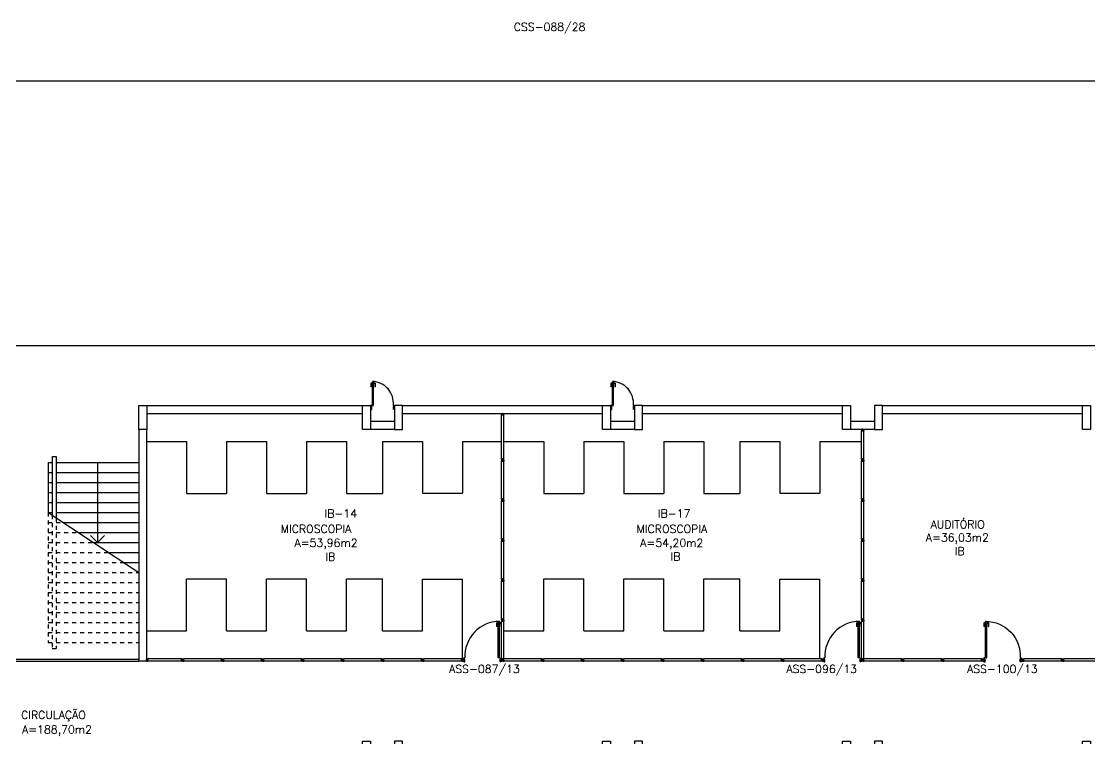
# Model space of a CAD drawing. Extents: x -248 to -11, y 347 to 447.
# Drawn here: x -159.2 to -132.49, y 371.13 to 389.05 of the extents above; entities that cross this region are included whole.
import ezdxf
from ezdxf.enums import TextEntityAlignment as Align

# ---------------------------------------------------------------- set-up
doc = ezdxf.new("R2010")
doc.units = 0
doc.header["$LTSCALE"] = 0.02
doc.header["$MEASUREMENT"] = 0
doc.linetypes.add('HIDDEN2', pattern=[0.1875, 0.125, -0.0625])
doc.layers.get('0').update_dxf_attribs({"linetype": 'CONTINUOUS'})
for name, color, linetype in [('ALV', 2, 'CONTINUOUS'), ('AREA', 2, 'CONTINUOUS'), ('BANC', 2, 'CONTINUOUS'), ('DIV', 2, 'CONTINUOUS'), ('EQUIP', 1, 'CONTINUOUS'), ('ESC', 1, 'CONTINUOUS'), ('ESTR', 3, 'CONTINUOUS'), ('PISO', 1, 'CONTINUOUS'), ('TEXT_CENTRO_CUSTO', 1, 'CONTINUOUS'), ('TEXTO', 2, 'CONTINUOUS'), ('TEXTO-ENDEREÇO', 2, 'CONTINUOUS')]:
    doc.layers.add(name, color=color, linetype=linetype)
doc.styles.add('UNB-100', font='simplex.shx', dxfattribs={"height": 0.2})
doc.styles.add('UNB-100-1', font='simplex.shx', dxfattribs={"height": 0.2})

# ---------------------------------------------------------------- blocks, each defined once
blk = doc.blocks.new('PILINT-SSS')
for points in [[(0.2, 0), (0.2, -0.6), (0, -0.6), (0, 0)], [(0.8, 0), (0.8, -0.6), (1, -0.6), (1, 0)], [(0.2, -8.39), (0.2, -9.39), (0, -9.39), (0, -8.39)], [(0.8, -8.39), (0.8, -9.39), (1, -9.39), (1, -8.39)]]:
    blk.add_lwpolyline(points, close=True)
blk = doc.blocks.new('DIVMT-SSS')
for p, q in [((-0.03, 0.008), (-0.03, 0.03)), ((-0.006, 0.03), (-0.03, 0.03)), ((-0.03, 0.008), (-0.02, 0.008)), ((-0.02, -0.008), (-0.02, 0.008)), ((-0.006, 0.02), (-0.006, 0.03)), ((0.006, 0.02), (-0.006, 0.02)), ((-0.005, 0), (0.005, 0)), ((0.005, 0), (-0.005, 0)), ((0, 0.005), (0, -0.005)), ((0, -0.005), (0, 0.005)), ((0.006, 0.03), (0.03, 0.03)), ((0.006, 0.02), (0.006, 0.03)), ((0.03, 0.008), (0.02, 0.008)), ((0.02, -0.008), (0.02, 0.008)), ((0.03, 0.008), (0.03, 0.03)), ((-0.03, -0.008), (-0.03, -0.03)), ((-0.03, -0.008), (-0.02, -0.008)), ((-0.03, -0.03), (-0.03, -0.97)), ((-0.03, -0.03), (-0.009, -0.03)), ((0.03, -0.03), (-0.03, -0.03)), ((-0.03, -0.03), (-0.006, -0.03)), ((-0.009, -0.03), (-0.027, -0.03)), ((-0.006, -0.02), (-0.006, -0.03)), ((-0.006, -0.02), (0.006, -0.02)), ((-0.006, -0.02), (-0.006, -0.03)), ((0.006, -0.02), (-0.006, -0.02)), ((0.005, -0.03), (-0.005, -0.03)), ((0.006, -0.02), (0.006, -0.03)), ((0.006, -0.02), (0.006, -0.03)), ((0.03, -0.03), (0.006, -0.03)), ((0.03, -0.008), (0.02, -0.008)), ((0.03, -0.008), (0.03, -0.03)), ((0.03, -0.03), (0.03, -0.97)), ((0.03, -0.97), (-0.03, -0.97)), ((-0.006, -0.98), (-0.006, -0.97)), ((-0.006, -0.98), (0.006, -0.98)), ((0.006, -1.001), (-0.006, -1.001)), ((0.005, -0.97), (-0.005, -0.97)), ((0, -0.994), (0, -1.007)), ((0, -1.02), (0, -1.021)), ((0.006, -0.98), (0.006, -0.97))]:
    blk.add_line(p, q)
blk = doc.blocks.new('MTINI-SSS')
for p, q in [((-0.03, 0.008), (-0.03, 0.028)), ((-0.03, 0.028), (-0.008, 0.028)), ((-0.03, 0.008), (-0.02, 0.008)), ((-0.02, 0), (-0.02, 0.008)), ((-0.001, 0), (-0.02, 0)), ((-0.008, 0.019), (-0.008, 0.028)), ((0.008, 0.019), (-0.008, 0.019)), ((0.005, 0), (-0.005, 0)), ((0.02, 0), (-0.001, 0)), ((0, -0.005), (0, 0.005)), ((0.008, 0.019), (0.008, 0.028)), ((0.03, 0.028), (0.008, 0.028)), ((0.03, 0.008), (0.02, 0.008)), ((0.02, 0), (0.02, 0.008)), ((0.03, 0.008), (0.03, 0.028))]:
    blk.add_line(p, q)
blk = doc.blocks.new('PDV2D-SSS')
for p, q in [((-0.148, 0.925), (-0.108, 0.925)), ((-0.148, 0.925), (-0.148, 0.835)), ((-0.138, 0.835), (-0.148, 0.835)), ((-0.138, 0.915), (-0.108, 0.915)), ((-0.138, 0.915), (-0.138, 0.835)), ((-0.106, 0.965), (-0.076, 0.965)), ((-0.106, 0.05), (-0.106, 0.965)), ((-0.076, 0.05), (-0.076, 0.965)), ((-0.034, 0.925), (-0.074, 0.925)), ((-0.044, 0.915), (-0.074, 0.915)), ((-0.044, 0.915), (-0.044, 0.835)), ((-0.044, 0.835), (-0.034, 0.835)), ((-0.034, 0.925), (-0.034, 0.835)), ((-0.95, 0.05), (-0.97, 0.05)), ((-0.97, 0.05), (-0.97, 0.035)), ((-0.97, 0.035), (-0.97, -0.035)), ((-0.95, 0.02), (-0.95, 0.05)), ((-0.95, 0.02), (-0.94, 0.02)), ((-0.94, -0.05), (-0.94, 0.02)), ((-0.076, 0.05), (-0.106, 0.05)), ((-0.051, 0.02), (-0.061, 0.02)), ((-0.061, -0.05), (-0.061, 0.02)), ((-0.051, 0.05), (-0.031, 0.05)), ((-0.051, 0.02), (-0.051, 0.05)), ((-0.031, 0.05), (-0.031, -0.05)), ((-0.97, -0.035), (-0.97, -0.05)), ((-0.97, -0.05), (-0.94, -0.05)), ((-0.031, -0.05), (-0.061, -0.05))]:
    blk.add_line(p, q)
at = {"color": 1}
blk.add_arc((-0.076, 0.1), 0.865, 90, 183.3214, dxfattribs=at)
blk = doc.blocks.new('MTT-SSS')
for p, q in [((-0.008, 0.03), (-0.03, 0.03)), ((-0.03, 0.03), (-0.03, 0.006)), ((-0.0185, 0.006), (-0.03, 0.006)), ((-0.0185, -0.006), (-0.0185, 0.006)), ((-0.008, 0.03), (-0.008, 0.02)), ((-0.008, 0.02), (0.008, 0.02)), ((-0.0051, 0), (0.0051, 0)), ((0, -0.0051), (0, 0.0051)), ((0.008, 0.03), (0.03, 0.03)), ((0.008, 0.03), (0.008, 0.02)), ((0.0205, -0.006), (0.0205, 0.006)), ((0.0205, 0.006), (0.03, 0.006)), ((0.03, 0.006), (0.03, 0.03)), ((-0.03, -0.03), (-0.03, -0.006)), ((-0.0185, -0.006), (-0.03, -0.006)), ((-0.008, -0.03), (-0.03, -0.03)), ((-0.008, -0.02), (0.008, -0.02)), ((-0.008, -0.03), (-0.008, -0.02)), ((0.008, -0.03), (0.008, -0.02)), ((0.008, -0.03), (0.03, -0.03)), ((0.0205, -0.006), (0.03, -0.006)), ((0.03, -0.006), (0.03, -0.03))]:
    blk.add_line(p, q)
blk = doc.blocks.new('DIV-SSS')
for p, q in [((-0.005, 0), (0.005, 0)), ((0, 0.005), (0, -0.005)), ((-0.03, -0.03), (-0.03, -0.97)), ((0.03, -0.03), (-0.03, -0.03)), ((-0.03, -0.03), (-0.009, -0.03)), ((-0.009, -0.03), (-0.027, -0.03)), ((-0.006, -0.02), (0.006, -0.02)), ((-0.006, -0.02), (-0.006, -0.03)), ((-0.005, -0.022), (0.005, -0.022)), ((-0.005, -0.022), (-0.005, -0.029)), ((0.005, -0.029), (-0.005, -0.029)), ((0.005, -0.03), (-0.005, -0.03)), ((0.005, -0.022), (0.005, -0.029)), ((0.006, -0.02), (0.006, -0.03)), ((0.03, -0.03), (0.03, -0.97)), ((0.03, -0.97), (-0.03, -0.97)), ((0.007, -0.999), (-0.007, -0.999)), ((-0.006, -0.98), (-0.006, -0.97)), ((-0.006, -0.98), (0.006, -0.98)), ((0.005, -0.97), (-0.005, -0.97)), ((0, -0.991), (0, -1.006)), ((0.006, -0.98), (0.006, -0.97))]:
    blk.add_line(p, q)
blk = doc.blocks.new('ESCASS-SSN')
at = {"layer": 'ESC'}
for p, q in [((-0.6, -1.738), (-0.6, -3.271)), ((-0.5, -1.738), (-0.6, -1.738)), ((-0.5, -1.738), (-0.5, -3.204)), ((-2.66, -1.888), (-2.66, -4.249)), ((-0.6, -1.888), (-2.66, -1.888)), ((-0.4, -1.888), (-0.5, -1.888)), ((-0.4, -1.888), (-0.4, -3.138)), ((-0.6, -2.138), (-2.66, -2.138)), ((-0.6, -2.388), (-2.66, -2.388)), ((-0.4, -2.138), (-0.5, -2.138)), ((-0.4, -2.388), (-0.5, -2.388)), ((-0.6, -2.638), (-2.66, -2.638)), ((-0.4, -2.638), (-0.5, -2.638)), ((-0.6, -2.888), (-2.66, -2.888)), ((-0.4, -2.888), (-0.5, -2.888)), ((-0.4, -3.138), (-2.66, -4.638)), ((-0.6, -3.138), (-2.66, -3.138)), ((-0.4, -3.138), (-0.5, -3.138)), ((-0.777, -3.388), (-2.66, -3.388)), ((-1.153, -3.638), (-2.66, -3.638)), ((-1.53, -3.888), (-2.66, -3.888)), ((-1.907, -4.138), (-2.66, -4.138)), ((-2.283, -4.388), (-2.66, -4.388))]:
    blk.add_line(p, q, dxfattribs=at)
at = {"layer": 'ESC', "linetype": 'HIDDEN2'}
for p, q in [((-0.5, -3.204), (-0.5, -6.538)), ((-0.4, -3.138), (-0.4, -6.388)), ((-0.6, -3.388), (-0.777, -3.388)), ((-0.6, -3.271), (-0.6, -6.538)), ((-0.4, -3.388), (-0.5, -3.388)), ((-0.6, -3.638), (-1.153, -3.638)), ((-0.4, -3.638), (-0.5, -3.638)), ((-0.6, -3.888), (-1.53, -3.888)), ((-0.4, -3.888), (-0.5, -3.888)), ((-2.66, -4.268), (-2.66, -6.388)), ((-0.6, -4.138), (-1.907, -4.138)), ((-0.4, -4.138), (-0.5, -4.138)), ((-0.6, -4.388), (-2.283, -4.388)), ((-0.4, -4.388), (-0.5, -4.388)), ((-0.6, -4.638), (-2.66, -4.638)), ((-0.4, -4.638), (-0.5, -4.638)), ((-0.6, -4.888), (-2.66, -4.888)), ((-0.4, -4.888), (-0.5, -4.888)), ((-0.6, -5.138), (-2.66, -5.138)), ((-0.4, -5.138), (-0.5, -5.138)), ((-0.6, -5.388), (-2.66, -5.388)), ((-0.4, -5.388), (-0.5, -5.388)), ((-0.6, -5.638), (-2.66, -5.638)), ((-0.4, -5.638), (-0.5, -5.638)), ((-0.6, -5.888), (-2.66, -5.888)), ((-0.6, -6.138), (-2.66, -6.138)), ((-0.4, -5.888), (-0.5, -5.888)), ((-0.4, -6.138), (-0.5, -6.138)), ((-0.6, -6.388), (-2.66, -6.388)), ((-0.4, -6.388), (-0.5, -6.388)), ((-0.5, -6.538), (-0.6, -6.538))]:
    blk.add_line(p, q, dxfattribs=at)
blk = doc.blocks.new('ESCASSN-SSN')
at = {"layer": 'ALV', "xscale": -1}
blk.add_blockref('ESCASS-SSN', (0, 0), dxfattribs=at)

msp = doc.modelspace()

# ---------------------------------------------------------------- linework, layer by layer
at = {"layer": 'ALV'}
for p, q in [((-156.066, 379.453), (-150.675, 379.453)), ((-156.066, 379.253), (-150.675, 379.253)), ((-149.666, 379.453), (-144.675, 379.453)), ((-149.666, 379.253), (-144.675, 379.253)), ((-143.666, 379.453), (-138.675, 379.453)), ((-143.666, 379.253), (-138.675, 379.253)), ((-137.666, 379.453), (-132.675, 379.453)), ((-137.666, 379.253), (-132.675, 379.253)), ((-149.866, 379.053), (-150.466, 379.053)), ((-143.866, 379.053), (-144.466, 379.053)), ((-137.866, 379.053), (-138.466, 379.053)), ((-156.263, 378.851), (-156.263, 373.063)), ((-156.066, 378.851), (-156.066, 373.063)), ((-149.866, 378.853), (-150.466, 378.853)), ((-143.866, 378.853), (-144.466, 378.853)), ((-137.866, 378.853), (-138.466, 378.853)), ((-156.066, 373.063), (-156.263, 373.063))]:
    msp.add_line(p, q, dxfattribs=at)
at = {"layer": 'BANC'}
for p, q in [((-156.066, 378.553), (-155.066, 378.553)), ((-155.066, 378.553), (-155.066, 377.253)), ((-154.066, 378.553), (-154.066, 377.253)), ((-154.066, 378.553), (-153.066, 378.553)), ((-153.066, 378.553), (-153.066, 377.253)), ((-152.066, 378.553), (-151.066, 378.553)), ((-152.066, 378.553), (-152.066, 377.253)), ((-151.066, 378.553), (-151.066, 377.253)), ((-150.166, 378.553), (-150.166, 377.253)), ((-150.166, 378.553), (-149.166, 378.553)), ((-149.166, 378.553), (-149.166, 377.259)), ((-148.166, 378.553), (-148.166, 377.259)), ((-148.166, 378.553), (-147.196, 378.553)), ((-147.137, 378.553), (-146.136, 378.553)), ((-146.136, 378.553), (-146.136, 377.253)), ((-145.136, 378.553), (-145.136, 377.253)), ((-145.136, 378.553), (-144.136, 378.553)), ((-144.136, 378.553), (-144.136, 377.253)), ((-143.136, 378.553), (-143.136, 377.253)), ((-143.136, 378.553), (-142.136, 378.553)), ((-142.136, 378.553), (-142.136, 377.253)), ((-141.237, 378.553), (-141.237, 377.253)), ((-141.237, 378.553), (-140.237, 378.553)), ((-140.237, 378.553), (-140.237, 377.259)), ((-139.237, 378.553), (-139.237, 377.259)), ((-139.237, 378.553), (-138.196, 378.553)), ((-155.066, 377.253), (-154.066, 377.253)), ((-153.066, 377.253), (-152.066, 377.253)), ((-151.066, 377.253), (-150.166, 377.253)), ((-149.166, 377.259), (-148.166, 377.259)), ((-146.136, 377.253), (-145.136, 377.253)), ((-144.136, 377.253), (-143.136, 377.253)), ((-142.136, 377.253), (-141.237, 377.253)), ((-140.237, 377.259), (-139.237, 377.259)), ((-155.066, 373.821), (-155.066, 375.121)), ((-155.066, 375.121), (-154.066, 375.121)), ((-154.066, 373.821), (-154.066, 375.121)), ((-153.066, 373.821), (-153.066, 375.121)), ((-153.066, 375.121), (-152.066, 375.121)), ((-152.066, 373.821), (-152.066, 375.121)), ((-151.066, 373.821), (-151.066, 375.121)), ((-151.066, 375.121), (-150.166, 375.121)), ((-150.166, 373.821), (-150.166, 375.121)), ((-149.166, 373.821), (-149.166, 375.115)), ((-149.166, 375.115), (-148.166, 375.115)), ((-148.166, 373.12), (-148.166, 375.115)), ((-146.136, 373.821), (-146.136, 375.121)), ((-146.136, 375.121), (-145.136, 375.121)), ((-145.136, 373.821), (-145.136, 375.121)), ((-144.136, 373.821), (-144.136, 375.121)), ((-144.136, 375.121), (-143.136, 375.121)), ((-143.136, 373.821), (-143.136, 375.121)), ((-142.136, 373.821), (-142.136, 375.121)), ((-142.136, 375.121), (-141.237, 375.121)), ((-141.237, 373.821), (-141.237, 375.121)), ((-140.237, 373.821), (-140.237, 375.115)), ((-140.237, 375.115), (-139.237, 375.115)), ((-139.237, 373.125), (-139.237, 375.115)), ((-156.066, 373.821), (-155.066, 373.821)), ((-154.066, 373.821), (-153.066, 373.821)), ((-152.066, 373.821), (-151.066, 373.821)), ((-150.166, 373.821), (-149.166, 373.821)), ((-147.137, 373.821), (-146.136, 373.821)), ((-145.136, 373.821), (-144.136, 373.821)), ((-143.136, 373.821), (-142.136, 373.821)), ((-141.237, 373.821), (-140.237, 373.821))]:
    msp.add_line(p, q, dxfattribs=at)
at = {"layer": 'DIV'}
for p, q in [((-147.173, 379.252), (-147.16, 379.252)), ((-147.172, 379.231), (-147.172, 379.221)), ((-147.16, 379.231), (-147.172, 379.231)), ((-147.166, 379.271), (-147.166, 379.272)), ((-147.166, 379.245), (-147.166, 379.259)), ((-147.16, 379.231), (-147.16, 379.221)), ((-147.196, 378.123), (-147.196, 379.221)), ((-147.196, 379.221), (-147.136, 379.221)), ((-147.171, 379.221), (-147.161, 379.221)), ((-147.136, 378.123), (-147.136, 379.221)), ((-138.196, 378.123), (-138.196, 378.823)), ((-138.196, 378.823), (-138.136, 378.823)), ((-138.173, 378.853), (-138.16, 378.853)), ((-138.172, 378.832), (-138.172, 378.823)), ((-138.16, 378.832), (-138.172, 378.832)), ((-138.171, 378.823), (-138.161, 378.823)), ((-138.166, 378.872), (-138.166, 378.874)), ((-138.166, 378.846), (-138.166, 378.86)), ((-138.16, 378.832), (-138.16, 378.823)), ((-138.136, 378.123), (-138.136, 378.823)), ((-147.196, 378.123), (-147.172, 378.123)), ((-147.196, 378.101), (-147.196, 378.123)), ((-147.196, 378.123), (-147.136, 378.123)), ((-147.196, 378.101), (-147.186, 378.101)), ((-147.196, 378.085), (-147.186, 378.085)), ((-147.196, 378.085), (-147.196, 378.063)), ((-147.172, 378.063), (-147.196, 378.063)), ((-147.186, 378.101), (-147.186, 378.085)), ((-147.172, 378.114), (-147.172, 378.123)), ((-147.172, 378.114), (-147.172, 378.123)), ((-147.172, 378.114), (-147.16, 378.114)), ((-147.16, 378.114), (-147.172, 378.114)), ((-147.172, 378.093), (-147.161, 378.093)), ((-147.161, 378.093), (-147.172, 378.093)), ((-147.172, 378.073), (-147.16, 378.073)), ((-147.172, 378.073), (-147.172, 378.063)), ((-147.171, 378.123), (-147.161, 378.123)), ((-147.166, 378.098), (-147.166, 378.088)), ((-147.166, 378.088), (-147.166, 378.098)), ((-147.16, 378.114), (-147.16, 378.123)), ((-147.136, 378.123), (-147.16, 378.123)), ((-147.16, 378.114), (-147.16, 378.123)), ((-147.16, 378.073), (-147.16, 378.063)), ((-147.16, 378.063), (-147.136, 378.063)), ((-147.157, 378.123), (-147.139, 378.123)), ((-147.136, 378.123), (-147.157, 378.123)), ((-147.136, 378.101), (-147.146, 378.101)), ((-147.146, 378.101), (-147.146, 378.085)), ((-147.136, 378.085), (-147.146, 378.085)), ((-147.136, 378.101), (-147.136, 378.123)), ((-147.136, 378.085), (-147.136, 378.063)), ((-138.196, 378.123), (-138.172, 378.123)), ((-138.196, 378.101), (-138.196, 378.123)), ((-138.196, 378.123), (-138.136, 378.123)), ((-138.196, 378.101), (-138.186, 378.101)), ((-138.196, 378.085), (-138.186, 378.085)), ((-138.196, 378.085), (-138.196, 378.063)), ((-138.172, 378.063), (-138.196, 378.063)), ((-138.186, 378.101), (-138.186, 378.085)), ((-138.172, 378.114), (-138.172, 378.123)), ((-138.172, 378.114), (-138.172, 378.123)), ((-138.172, 378.114), (-138.16, 378.114)), ((-138.16, 378.114), (-138.172, 378.114)), ((-138.172, 378.093), (-138.161, 378.093)), ((-138.161, 378.093), (-138.172, 378.093)), ((-138.172, 378.073), (-138.16, 378.073)), ((-138.172, 378.073), (-138.172, 378.063)), ((-138.171, 378.123), (-138.161, 378.123)), ((-138.166, 378.098), (-138.166, 378.088)), ((-138.166, 378.088), (-138.166, 378.098)), ((-138.16, 378.114), (-138.16, 378.123)), ((-138.136, 378.123), (-138.16, 378.123)), ((-138.16, 378.114), (-138.16, 378.123)), ((-138.16, 378.073), (-138.16, 378.063)), ((-138.16, 378.063), (-138.136, 378.063)), ((-138.157, 378.123), (-138.139, 378.123)), ((-138.136, 378.123), (-138.157, 378.123)), ((-138.136, 378.101), (-138.146, 378.101)), ((-138.146, 378.101), (-138.146, 378.085)), ((-138.136, 378.085), (-138.146, 378.085)), ((-138.136, 378.101), (-138.136, 378.123)), ((-138.136, 378.085), (-138.136, 378.063)), ((-159.718, 373.113), (-156.263, 373.113)), ((-156.085, 373.094), (-156.086, 373.094)), ((-156.059, 373.094), (-156.073, 373.094)), ((-156.066, 373.088), (-156.066, 373.1)), ((-156.045, 373.1), (-156.035, 373.1)), ((-156.045, 373.1), (-156.045, 373.088)), ((-156.045, 373.088), (-156.035, 373.088)), ((-155.196, 373.124), (-156.035, 373.124)), ((-156.035, 373.064), (-156.035, 373.124)), ((-156.035, 373.089), (-156.035, 373.099)), ((-155.196, 373.124), (-155.196, 373.1)), ((-155.174, 373.124), (-155.196, 373.124)), ((-155.196, 373.064), (-155.196, 373.124)), ((-155.196, 373.124), (-155.196, 373.103)), ((-155.196, 373.103), (-155.196, 373.121)), ((-155.187, 373.1), (-155.196, 373.1)), ((-155.187, 373.1), (-155.196, 373.1)), ((-155.196, 373.089), (-155.196, 373.099)), ((-155.187, 373.088), (-155.196, 373.088)), ((-155.196, 373.064), (-155.196, 373.088)), ((-155.187, 373.088), (-155.196, 373.088)), ((-155.187, 373.088), (-155.187, 373.1)), ((-155.187, 373.1), (-155.187, 373.088)), ((-155.174, 373.124), (-155.174, 373.114)), ((-155.174, 373.114), (-155.158, 373.114)), ((-155.172, 373.094), (-155.161, 373.094)), ((-155.161, 373.094), (-155.172, 373.094)), ((-155.166, 373.089), (-155.166, 373.099)), ((-155.166, 373.099), (-155.166, 373.089)), ((-155.158, 373.124), (-155.158, 373.114)), ((-155.158, 373.124), (-155.136, 373.124)), ((-155.146, 373.088), (-155.146, 373.1)), ((-155.146, 373.1), (-155.136, 373.1)), ((-155.146, 373.088), (-155.136, 373.088)), ((-155.136, 373.1), (-155.136, 373.124)), ((-155.136, 373.088), (-155.136, 373.064)), ((-137.196, 373.124), (-137.196, 373.1)), ((-137.174, 373.124), (-137.196, 373.124)), ((-137.196, 373.064), (-137.196, 373.124)), ((-137.196, 373.124), (-137.196, 373.103)), ((-137.196, 373.103), (-137.196, 373.121)), ((-137.187, 373.1), (-137.196, 373.1)), ((-137.187, 373.1), (-137.196, 373.1)), ((-137.196, 373.089), (-137.196, 373.099)), ((-137.187, 373.088), (-137.196, 373.088)), ((-137.196, 373.064), (-137.196, 373.088)), ((-137.187, 373.088), (-137.196, 373.088)), ((-137.187, 373.088), (-137.187, 373.1)), ((-137.187, 373.1), (-137.187, 373.088)), ((-137.174, 373.124), (-137.174, 373.114)), ((-137.174, 373.114), (-137.158, 373.114)), ((-137.172, 373.094), (-137.161, 373.094)), ((-137.161, 373.094), (-137.172, 373.094)), ((-137.166, 373.089), (-137.166, 373.099)), ((-137.166, 373.099), (-137.166, 373.089)), ((-137.158, 373.124), (-137.158, 373.114)), ((-137.158, 373.124), (-137.136, 373.124)), ((-137.146, 373.088), (-137.146, 373.1)), ((-137.146, 373.1), (-137.136, 373.1)), ((-137.146, 373.088), (-137.136, 373.088)), ((-137.136, 373.1), (-137.136, 373.124)), ((-137.136, 373.088), (-137.136, 373.064)), ((-134.196, 373.124), (-134.196, 373.1)), ((-134.174, 373.124), (-134.196, 373.124)), ((-134.196, 373.064), (-134.196, 373.124)), ((-134.196, 373.124), (-134.196, 373.103)), ((-134.196, 373.103), (-134.196, 373.121)), ((-134.187, 373.1), (-134.196, 373.1)), ((-134.187, 373.1), (-134.196, 373.1)), ((-134.196, 373.089), (-134.196, 373.099)), ((-134.187, 373.088), (-134.196, 373.088)), ((-134.196, 373.064), (-134.196, 373.088)), ((-134.187, 373.088), (-134.196, 373.088)), ((-134.187, 373.088), (-134.187, 373.1)), ((-134.187, 373.1), (-134.187, 373.088)), ((-134.174, 373.124), (-134.174, 373.114)), ((-134.174, 373.114), (-134.158, 373.114)), ((-134.172, 373.094), (-134.161, 373.094)), ((-134.161, 373.094), (-134.172, 373.094)), ((-134.166, 373.089), (-134.166, 373.099)), ((-134.166, 373.099), (-134.166, 373.089)), ((-134.158, 373.124), (-134.136, 373.124)), ((-134.158, 373.124), (-134.158, 373.114)), ((-134.146, 373.1), (-134.136, 373.1)), ((-134.146, 373.088), (-134.146, 373.1)), ((-134.146, 373.088), (-134.136, 373.088)), ((-134.136, 373.1), (-134.136, 373.124)), ((-134.136, 373.088), (-134.136, 373.064)), ((-159.718, 373.063), (-156.263, 373.063)), ((-155.196, 373.064), (-156.035, 373.064)), ((-155.174, 373.064), (-155.196, 373.064)), ((-155.174, 373.074), (-155.158, 373.074)), ((-155.174, 373.064), (-155.174, 373.074)), ((-155.158, 373.064), (-155.158, 373.074)), ((-155.158, 373.064), (-155.136, 373.064)), ((-137.174, 373.064), (-137.196, 373.064)), ((-137.174, 373.074), (-137.158, 373.074)), ((-137.174, 373.064), (-137.174, 373.074)), ((-137.158, 373.064), (-137.158, 373.074)), ((-137.158, 373.064), (-137.136, 373.064)), ((-134.174, 373.064), (-134.196, 373.064)), ((-134.174, 373.074), (-134.158, 373.074)), ((-134.174, 373.064), (-134.174, 373.074)), ((-134.158, 373.064), (-134.158, 373.074)), ((-134.158, 373.064), (-134.136, 373.064))]:
    msp.add_line(p, q, dxfattribs=at)
at = {"layer": 'EQUIP', "color": 2}
for p, q in [((-150.421, 379.453), (-150.421, 380.052)), ((-150.391, 380.052), (-150.421, 380.052)), ((-150.391, 379.453), (-150.391, 380.052)), ((-144.421, 379.453), (-144.421, 380.052)), ((-144.391, 380.052), (-144.421, 380.052)), ((-144.391, 379.453), (-144.391, 380.052)), ((-150.464, 380.012), (-150.464, 379.922)), ((-150.464, 380.012), (-150.424, 380.012)), ((-150.454, 379.922), (-150.463, 379.922)), ((-150.454, 380.002), (-150.454, 379.922)), ((-150.454, 380.002), (-150.424, 380.002)), ((-150.349, 380.012), (-150.389, 380.012)), ((-150.359, 380.002), (-150.389, 380.002)), ((-150.359, 380.002), (-150.359, 379.922)), ((-150.359, 379.922), (-150.349, 379.922)), ((-150.349, 380.012), (-150.349, 379.922)), ((-144.464, 380.012), (-144.424, 380.012)), ((-144.464, 380.012), (-144.464, 379.922)), ((-144.454, 379.922), (-144.463, 379.922)), ((-144.454, 380.002), (-144.424, 380.002)), ((-144.454, 380.002), (-144.454, 379.922)), ((-144.349, 380.012), (-144.389, 380.012)), ((-144.359, 380.002), (-144.389, 380.002)), ((-144.359, 380.002), (-144.359, 379.922)), ((-144.359, 379.922), (-144.349, 379.922)), ((-144.349, 380.012), (-144.349, 379.922)), ((-150.466, 379.453), (-150.466, 379.353)), ((-150.446, 379.453), (-150.466, 379.453)), ((-150.466, 379.353), (-150.436, 379.353)), ((-150.446, 379.423), (-150.446, 379.453)), ((-150.446, 379.423), (-150.436, 379.423)), ((-150.436, 379.353), (-150.436, 379.423)), ((-150.421, 379.453), (-150.391, 379.453)), ((-149.887, 379.423), (-149.896, 379.423)), ((-149.896, 379.353), (-149.896, 379.423)), ((-149.866, 379.353), (-149.896, 379.353)), ((-149.887, 379.423), (-149.887, 379.453)), ((-149.887, 379.453), (-149.866, 379.453)), ((-149.866, 379.453), (-149.866, 379.438)), ((-149.866, 379.438), (-149.866, 379.368)), ((-149.866, 379.368), (-149.866, 379.353)), ((-144.446, 379.453), (-144.466, 379.453)), ((-144.466, 379.453), (-144.466, 379.353)), ((-144.466, 379.353), (-144.436, 379.353)), ((-144.446, 379.423), (-144.446, 379.453)), ((-144.446, 379.423), (-144.436, 379.423)), ((-144.436, 379.353), (-144.436, 379.423)), ((-144.421, 379.453), (-144.391, 379.453)), ((-143.896, 379.353), (-143.896, 379.423)), ((-143.887, 379.423), (-143.896, 379.423)), ((-143.866, 379.353), (-143.896, 379.353)), ((-143.887, 379.453), (-143.866, 379.453)), ((-143.887, 379.423), (-143.887, 379.453)), ((-143.866, 379.453), (-143.866, 379.438)), ((-143.866, 379.438), (-143.866, 379.368)), ((-143.866, 379.368), (-143.866, 379.353))]:
    msp.add_line(p, q, dxfattribs=at)
for centre in [(-150.447, 379.501), (-144.447, 379.501)]:
    msp.add_arc(centre, 0.553, 355.0101, 87.294, dxfattribs=at)
at = {"layer": 'ESC'}
for p, q in [((-157.293, 378.026), (-157.293, 376.026)), ((-157.293, 376.026), (-157.47, 376.203)), ((-157.293, 376.026), (-157.116, 376.203))]:
    msp.add_line(p, q, dxfattribs=at)
at = {"layer": 'ESTR'}
msp.add_lwpolyline([(-156.062, 379.455), (-156.062, 378.855), (-156.262, 378.855), (-156.262, 379.455)], close=True, dxfattribs=at)
at = {"layer": 'PISO'}
for p, q in [((-240.266, 387.567), (-12.049, 387.567)), ((-240.266, 380.953), (-12.049, 380.953))]:
    msp.add_line(p, q, dxfattribs=at)

# ---------------------------------------------------------------- block references
at = {"layer": 'ALV'}
msp.add_blockref('ESCASSN-SSN', (-158.923, 379.915), dxfattribs=at)
at = {"layer": 'DIV'}
for name, p, rotation in [('MTINI-SSS', (-147.166, 379.253), 179.9999999764969), ('MTINI-SSS', (-138.166, 378.853), 179.9999999764969), ('DIVMT-SSS', (-147.166, 377.093), 179.9999999764969), ('DIVMT-SSS', (-138.166, 377.093), 179.9999999764969), ('DIVMT-SSS', (-147.166, 376.093), 179.9999999764969), ('DIVMT-SSS', (-138.166, 376.093), 179.9999999764969), ('DIVMT-SSS', (-147.166, 375.093), 179.9999999764969), ('DIVMT-SSS', (-138.166, 375.093), 179.9999999764969), ('DIVMT-SSS', (-147.166, 374.093), 179.9999999764969), ('DIVMT-SSS', (-138.166, 374.093), 179.9999999764969), ('DIV-SSS', (-147.166, 373.094), 179.9999999764969), ('PDV2D-SSS', (-138.167, 373.094), 359.9999999764968), ('DIV-SSS', (-138.166, 373.094), 179.9999999764969), ('MTINI-SSS', (-156.066, 373.094), 269.9999999764969), ('DIVMT-SSS', (-154.166, 373.094), 269.9999999764969), ('DIVMT-SSS', (-153.166, 373.094), 269.9999999764969), ('DIVMT-SSS', (-152.166, 373.094), 269.9999999764969), ('DIVMT-SSS', (-151.166, 373.094), 269.9999999764969), ('DIVMT-SSS', (-150.166, 373.094), 269.9999999764969), ('DIVMT-SSS', (-149.166, 373.094), 269.9999999764969), ('DIVMT-SSS', (-148.166, 373.094), 269.9999999764969), ('DIVMT-SSS', (-146.166, 373.094), 269.9999999764969), ('DIVMT-SSS', (-145.166, 373.094), 269.9999999764969), ('DIVMT-SSS', (-144.166, 373.094), 269.9999999764969), ('DIVMT-SSS', (-143.166, 373.094), 269.9999999764969), ('DIVMT-SSS', (-142.166, 373.094), 269.9999999764969), ('DIVMT-SSS', (-141.166, 373.094), 269.9999999764969), ('DIVMT-SSS', (-140.166, 373.094), 269.9999999764969), ('DIVMT-SSS', (-139.166, 373.094), 269.9999999764969), ('DIVMT-SSS', (-137.166, 373.094), 269.9999999764969), ('DIVMT-SSS', (-136.166, 373.094), 269.9999999764969), ('DIVMT-SSS', (-135.166, 373.094), 269.9999999764969), ('DIVMT-SSS', (-133.166, 373.094), 269.9999999764969), ('DIVMT-SSS', (-132.166, 373.094), 269.9999999764969)]:
    msp.add_blockref(name, p, dxfattribs=dict(at, rotation=rotation))
for name, p in [('PDV2D-SSS', (-147.167, 373.094)), ('MTT-SSS', (-147.167, 373.094)), ('MTT-SSS', (-138.166, 373.094))]:
    msp.add_blockref(name, p, dxfattribs=at)
at = {"layer": 'DIV', "xscale": -1, "rotation": 2.350311945065187e-08}
msp.add_blockref('PDV2D-SSS', (-135.166, 373.094), dxfattribs=at)
at = {"layer": 'ESTR'}
for p in [(-150.666, 379.453), (-144.666, 379.453), (-138.666, 379.453), (-132.666, 379.453)]:
    msp.add_blockref('PILINT-SSS', p, dxfattribs=at)

# ---------------------------------------------------------------- texts
at = {"layer": 'AREA', "style": 'UNB-100'}
for s, p in [('A=53,96m2', (-152.368, 375.921)), ('A=54,20m2', (-143.725, 375.921)), ('A=36,03m2', (-136.586, 376.053)), ('A=188,70m2', (-159.18, 371.257))]:
    msp.add_text(s, height=0.2, dxfattribs=at).set_placement(p)
at = {"layer": 'TEXT_CENTRO_CUSTO', "style": 'UNB-100'}
for p in [(-151.472, 375.573), (-142.844, 375.58), (-135.74, 375.714)]:
    msp.add_text('IB', height=0.2, dxfattribs=at).set_placement(p, align=Align.CENTER)
at = {"layer": 'TEXTO', "style": 'UNB-100'}
for s, p in [('IB-14', (-151.618, 376.654)), ('IB-17', (-143.285, 376.654)), ('AUDITÓRIO', (-136.466, 376.381)), ('MICROSCOPIA', (-152.712, 376.268)), ('MICROSCOPIA', (-143.816, 376.268)), ('CIRCULAÇÃO', (-159.205, 371.62))]:
    msp.add_text(s, height=0.2, dxfattribs=at).set_placement(p)
at = {"layer": 'TEXTO-ENDEREÇO', "style": 'UNB-100-1'}
for s, p in [('CSS-088/28', (-145.992, 388.81)), ('ASS-087/13', (-147.62, 372.769)), ('ASS-096/13', (-139.189, 372.769)), ('ASS-100/13', (-134.672, 372.769))]:
    msp.add_text(s, height=0.2, rotation=360, dxfattribs=at).set_placement(p, align=Align.CENTER)

doc.saveas('drawing.dxf')
